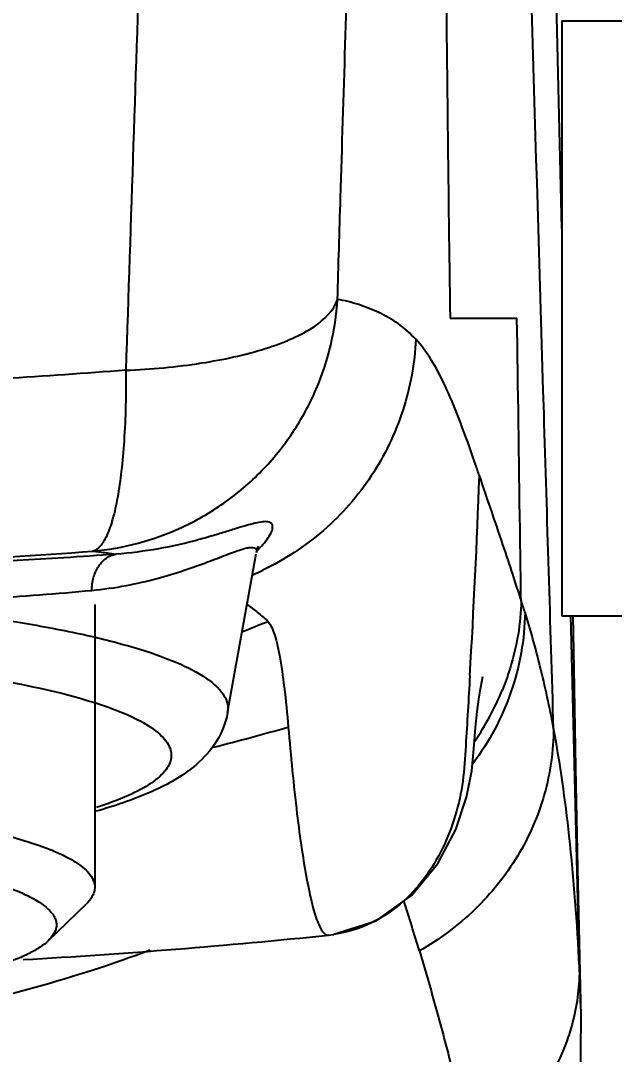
# Model space of a CAD drawing. Header units: millimetres. Extents: x 3817 to 4149, y 28263 to 28669.
# Drawn here: x 4091.64 to 4107.09, y 28547.47 to 28574.37 of the extents above; entities that cross this region are included whole.
import ezdxf

# ---------------------------------------------------------------- set-up
doc = ezdxf.new("R2010")
doc.units = ezdxf.units.MM
doc.styles.get("Standard").update_dxf_attribs({"font": ''})
doc.styles.get('Standard').set_extended_font_data('SimSun')
doc.dimstyles.new('副本 ISO-25-2bei', dxfattribs={"dimscale": 1.7, "dimtxt": 5, "dimasz": 5, "dimexe": 0.5, "dimexo": 0.625, "dimgap": 1, "dimtad": 1, "dimlfac": 0.0393, "dimdsep": 46, "dimtxsty": 'Standard', "dimcen": 2.5, "dimclrd": 1, "dimclre": 1, "dimclrt": 3, "dimadec": 0, "dimazin": 0, "dimtfac": 1, "dimtmove": 0, "dimatfit": 3, "dimfxl": 0, "dimarcsym": 0})

# ---------------------------------------------------------------- blocks, each defined once
blk = doc.blocks.new('*D6')
at = {"color": 1, "lineweight": -2, "transparency": 16777216}
for p, q in [((4082.649, 28634.732), (4148.416, 28634.732)), ((4147.566, 28626.232), (4147.566, 28516.056)), ((4108.126, 28507.556), (4148.416, 28507.556))]:
    blk.add_line(p, q, dxfattribs=at)
at = {"color": 1, "transparency": 16777216}
for points in [[(4146.149, 28626.232), (4148.982, 28626.232), (4147.566, 28634.732)], [(4146.149, 28516.056), (4148.982, 28516.056), (4147.566, 28507.556)]]:
    blk.add_solid(points, dxfattribs=at)
at = {"layer": 'Defpoints', "color": 0, "transparency": 16777216}
for p in [(4081.586, 28634.732), (4107.064, 28507.556), (4147.566, 28507.556)]:
    blk.add_point(p, dxfattribs=at)
at = {"color": 3, "transparency": 16777216, "insert": (4141.616, 28571.144), "char_height": 8.5, "attachment_point": 5, "rotation": 90, "bg_fill": 3, "box_fill_scale": 1.1, "bg_fill_color": 256, "bg_fill_true_color": 13158600, "bg_fill_transparency": 0}
blk.add_mtext('127.2', dxfattribs=at)

msp = doc.modelspace()

# ---------------------------------------------------------------- linework, layer by layer
for points in [[(4105.727, 28568.952), (4105.727, 28568.952), (4105.316, 28586.243), (4105.316, 28586.243)], [(4094.77, 28576.995), (4094.64, 28573.087), (4094.51, 28569.177), (4094.381, 28565.269)], [(4105.727, 28574.365), (4105.727, 28574.365), (4116.919, 28574.365), (4116.919, 28574.365)], [(4105.727, 28574.365), (4105.727, 28574.365), (4105.727, 28558.881), (4105.727, 28558.881)], [(4102.819, 28566.622), (4102.819, 28566.622), (4104.56, 28566.622), (4104.56, 28566.622)], [(4103.335, 28557.32), (4103.436, 28559.052), (4103.518, 28560.784), (4103.582, 28562.517)], [(4084.836, 28560.118), (4087.734, 28560.191), (4090.63, 28560.339), (4093.521, 28560.562)], [(4097.779, 28560.525), (4097.779, 28560.525), (4097.799, 28560.609), (4097.799, 28560.609)], [(4097.798, 28560.573), (4097.82, 28560.595), (4097.84, 28560.615), (4097.862, 28560.638)], [(4097.799, 28560.609), (4097.799, 28560.609), (4097.833, 28560.691), (4097.833, 28560.691)], [(4097.862, 28560.638), (4097.877, 28560.653), (4097.893, 28560.671), (4097.908, 28560.687)], [(4097.03, 28556.361), (4097.03, 28556.361), (4097.773, 28560.491), (4097.773, 28560.491)], [(4097.779, 28560.525), (4097.779, 28560.525), (4097.779, 28560.524), (4097.779, 28560.524)], [(4097.693, 28559.948), (4097.777, 28559.985), (4097.86, 28560.023), (4097.942, 28560.062)], [(4104.769, 28558.962), (4104.735, 28559.066), (4104.701, 28559.171), (4104.666, 28559.276)], [(4093.573, 28559.169), (4093.573, 28559.169), (4093.573, 28551.815), (4093.573, 28551.815)], [(4097.414, 28558.467), (4097.635, 28558.555), (4097.856, 28558.643), (4098.076, 28558.733)], [(4105.727, 28558.881), (4105.727, 28558.881), (4116.919, 28558.881), (4116.919, 28558.881)], [(4106.184, 28549.744), (4106.184, 28549.744), (4105.966, 28558.886), (4105.966, 28558.886)], [(4103.46, 28555.612), (4103.746, 28556.031), (4103.987, 28556.479), (4104.179, 28556.948)], [(4096.665, 28555.456), (4097.314, 28555.623), (4097.962, 28555.798), (4098.608, 28555.982)], [(4106.227, 28548.455), (4106.227, 28548.455), (4106.146, 28552.314), (4106.146, 28552.314)], [(4102.021, 28550.159), (4101.888, 28550.596), (4101.753, 28551.031), (4101.614, 28551.466)], [(4092.364, 28550.426), (4092.364, 28550.426), (4093.344, 28551.37), (4093.344, 28551.37)], [(4100.754, 28550.878), (4100.452, 28550.735), (4100.126, 28550.636), (4099.797, 28550.588)], [(4091.713, 28549.931), (4094.364, 28550.083), (4097.01, 28550.296), (4099.652, 28550.567)], [(4099.647, 28550.569), (4099.647, 28550.569), (4099.797, 28550.588), (4099.797, 28550.588)], [(4099.797, 28550.588), (4099.797, 28550.588), (4099.795, 28550.588), (4099.795, 28550.588)], [(4106.223, 28548.656), (4106.223, 28548.656), (4106.184, 28549.744), (4106.184, 28549.744)]]:
    msp.add_open_spline(points, degree=3)
for points, knots in [([(4105.513, 28555.945), (4105.43, 28558.676), (4105.347, 28561.406), (4105.264, 28564.137), (4105.264, 28564.137), (4105.069, 28570.558), (4104.875, 28576.979), (4104.681, 28583.4)], [0, 0, 0, 0, 0.5, 0.5, 0.5, 0.5, 1, 1, 1, 1]), ([(4102.648, 28580.32), (4102.663, 28579.178), (4102.678, 28578.036), (4102.693, 28576.896), (4102.693, 28576.896), (4102.707, 28575.754), (4102.721, 28574.612), (4102.735, 28573.471), (4102.735, 28573.471), (4102.741, 28572.901), (4102.748, 28572.33), (4102.754, 28571.759), (4102.754, 28571.759), (4102.76, 28571.189), (4102.766, 28570.617), (4102.774, 28570.047), (4102.774, 28570.047), (4102.78, 28569.477), (4102.786, 28568.905), (4102.795, 28568.335), (4102.795, 28568.335), (4102.803, 28567.765), (4102.814, 28567.193), (4102.818, 28566.623)], [0, 0, 0, 0, 0.166667, 0.166667, 0.166667, 0.166667, 0.333333, 0.333333, 0.333333, 0.333333, 0.5, 0.5, 0.5, 0.5, 0.666667, 0.666667, 0.666667, 0.666667, 0.833333, 0.833333, 0.833333, 0.833333, 1, 1, 1, 1]), ([(4099.889, 28567.109), (4099.916, 28567.993), (4099.942, 28568.878), (4099.969, 28569.762), (4099.969, 28569.762), (4100.05, 28572.412), (4100.132, 28575.06), (4100.215, 28577.709)], [0, 0, 0, 0, 0.5, 0.5, 0.5, 0.5, 1, 1, 1, 1]), ([(4093.521, 28560.562), (4094.315, 28560.631), (4095.104, 28560.84), (4095.831, 28561.175), (4095.831, 28561.175), (4096.216, 28561.353), (4096.585, 28561.566), (4096.931, 28561.811), (4096.931, 28561.811), (4097.284, 28562.06), (4097.615, 28562.34), (4097.915, 28562.65), (4097.915, 28562.65), (4098.217, 28562.96), (4098.489, 28563.298), (4098.728, 28563.657), (4098.728, 28563.657), (4098.963, 28564.011), (4099.167, 28564.385), (4099.334, 28564.776), (4099.334, 28564.776), (4099.65, 28565.514), (4099.84, 28566.311), (4099.889, 28567.109)], [0, 0, 0, 0, 0.166667, 0.166667, 0.166667, 0.166667, 0.333333, 0.333333, 0.333333, 0.333333, 0.5, 0.5, 0.5, 0.5, 0.666667, 0.666667, 0.666667, 0.666667, 0.833333, 0.833333, 0.833333, 0.833333, 1, 1, 1, 1]), ([(4098.011, 28565.833), (4098.254, 28565.91), (4098.495, 28565.999), (4098.726, 28566.103), (4098.726, 28566.103), (4098.92, 28566.191), (4099.106, 28566.288), (4099.287, 28566.411), (4099.287, 28566.411), (4099.546, 28566.589), (4099.794, 28566.817), (4099.889, 28567.109)], [0, 0, 0, 0, 0.333333, 0.333333, 0.333333, 0.333333, 0.666667, 0.666667, 0.666667, 0.666667, 1, 1, 1, 1]), ([(4101.925, 28566.076), (4101.786, 28566.225), (4101.633, 28566.362), (4101.467, 28566.481), (4101.467, 28566.481), (4101.311, 28566.592), (4101.143, 28566.687), (4100.969, 28566.768), (4100.969, 28566.768), (4100.883, 28566.808), (4100.796, 28566.845), (4100.709, 28566.879), (4100.709, 28566.879), (4100.62, 28566.914), (4100.531, 28566.946), (4100.442, 28566.976), (4100.442, 28566.976), (4100.261, 28567.035), (4100.077, 28567.083), (4099.889, 28567.109)], [0, 0, 0, 0, 0.2, 0.2, 0.2, 0.2, 0.4, 0.4, 0.4, 0.4, 0.6, 0.6, 0.6, 0.6, 0.8, 0.8, 0.8, 0.8, 1, 1, 1, 1]), ([(4104.666, 28559.276), (4104.658, 28559.896), (4104.649, 28560.516), (4104.64, 28561.137), (4104.64, 28561.137), (4104.613, 28562.966), (4104.588, 28564.794), (4104.56, 28566.623)], [0, 0, 0, 0, 0.5, 0.5, 0.5, 0.5, 1, 1, 1, 1]), ([(4101.926, 28566.077), (4101.899, 28565.448), (4101.782, 28564.821), (4101.587, 28564.22), (4101.587, 28564.22), (4101.391, 28563.619), (4101.115, 28563.046), (4100.767, 28562.518), (4100.767, 28562.518), (4100.419, 28561.992), (4099.999, 28561.514), (4099.522, 28561.1), (4099.522, 28561.1), (4099.044, 28560.685), (4098.509, 28560.334), (4097.942, 28560.062)], [0, 0, 0, 0, 0.25, 0.25, 0.25, 0.25, 0.5, 0.5, 0.5, 0.5, 0.75, 0.75, 0.75, 0.75, 1, 1, 1, 1]), ([(4103.194, 28563.625), (4103.022, 28564.096), (4102.84, 28564.564), (4102.618, 28565.013), (4102.618, 28565.013), (4102.518, 28565.213), (4102.412, 28565.409), (4102.29, 28565.597), (4102.29, 28565.597), (4102.182, 28565.766), (4102.062, 28565.928), (4101.926, 28566.076)], [0, 0, 0, 0, 0.333333, 0.333333, 0.333333, 0.333333, 0.666667, 0.666667, 0.666667, 0.666667, 1, 1, 1, 1]), ([(4094.381, 28565.269), (4095.04, 28565.296), (4095.698, 28565.356), (4096.351, 28565.457), (4096.351, 28565.457), (4096.912, 28565.544), (4097.47, 28565.662), (4098.011, 28565.833)], [0, 0, 0, 0, 0.5, 0.5, 0.5, 0.5, 1, 1, 1, 1]), ([(4094.381, 28565.269), (4093.326, 28565.186), (4092.269, 28565.114), (4091.212, 28565.049), (4091.212, 28565.049), (4089.613, 28564.951), (4088.013, 28564.871), (4086.411, 28564.817), (4086.411, 28564.817), (4084.802, 28564.763), (4083.192, 28564.734), (4081.582, 28564.732)], [0, 0, 0, 0, 0.333333, 0.333333, 0.333333, 0.333333, 0.666667, 0.666667, 0.666667, 0.666667, 1, 1, 1, 1]), ([(4094.381, 28565.269), (4094.386, 28564.655), (4094.375, 28564.041), (4094.334, 28563.429), (4094.334, 28563.429), (4094.317, 28563.165), (4094.294, 28562.9), (4094.263, 28562.636), (4094.263, 28562.636), (4094.237, 28562.408), (4094.205, 28562.179), (4094.164, 28561.952), (4094.164, 28561.952), (4094.129, 28561.763), (4094.088, 28561.577), (4094.036, 28561.392), (4094.036, 28561.392), (4093.994, 28561.247), (4093.947, 28561.104), (4093.884, 28560.967), (4093.884, 28560.967), (4093.859, 28560.913), (4093.831, 28560.86), (4093.8, 28560.809), (4093.8, 28560.809), (4093.773, 28560.767), (4093.744, 28560.726), (4093.71, 28560.688), (4093.71, 28560.688), (4093.659, 28560.631), (4093.594, 28560.581), (4093.521, 28560.562)], [0, 0, 0, 0, 0.125, 0.125, 0.125, 0.125, 0.25, 0.25, 0.25, 0.25, 0.375, 0.375, 0.375, 0.375, 0.5, 0.5, 0.5, 0.5, 0.625, 0.625, 0.625, 0.625, 0.75, 0.75, 0.75, 0.75, 0.875, 0.875, 0.875, 0.875, 1, 1, 1, 1]), ([(4103.582, 28562.517), (4103.549, 28562.617), (4103.516, 28562.716), (4103.482, 28562.816), (4103.482, 28562.816), (4103.391, 28563.087), (4103.296, 28563.358), (4103.193, 28563.625)], [0, 0, 0, 0, 0.5, 0.5, 0.5, 0.5, 1, 1, 1, 1]), ([(4104.48, 28559.873), (4104.4, 28560.119), (4104.318, 28560.364), (4104.235, 28560.608), (4104.235, 28560.608), (4104.02, 28561.248), (4103.801, 28561.886), (4103.583, 28562.525)], [0, 0, 0, 0, 0.5, 0.5, 0.5, 0.5, 1, 1, 1, 1]), ([(4097.908, 28560.687), (4097.963, 28560.747), (4098.015, 28560.809), (4098.062, 28560.875), (4098.062, 28560.875), (4098.099, 28560.926), (4098.133, 28560.98), (4098.16, 28561.036), (4098.16, 28561.036), (4098.18, 28561.076), (4098.196, 28561.119), (4098.2, 28561.165), (4098.2, 28561.165), (4098.204, 28561.198), (4098.201, 28561.232), (4098.185, 28561.259), (4098.185, 28561.259), (4098.169, 28561.285), (4098.141, 28561.304), (4098.111, 28561.314), (4098.111, 28561.314), (4098.069, 28561.329), (4098.025, 28561.33), (4097.982, 28561.327), (4097.982, 28561.327), (4097.92, 28561.323), (4097.86, 28561.313), (4097.799, 28561.301), (4097.799, 28561.301), (4097.721, 28561.284), (4097.644, 28561.264), (4097.569, 28561.242), (4097.569, 28561.242), (4097.475, 28561.216), (4097.382, 28561.188), (4097.289, 28561.159), (4097.289, 28561.159), (4097.181, 28561.125), (4097.072, 28561.091), (4096.964, 28561.058), (4096.964, 28561.058), (4096.841, 28561.02), (4096.718, 28560.983), (4096.594, 28560.947), (4096.594, 28560.947), (4096.457, 28560.907), (4096.319, 28560.869), (4096.181, 28560.832), (4096.181, 28560.832), (4095.867, 28560.75), (4095.55, 28560.678), (4095.231, 28560.622), (4095.231, 28560.622), (4094.864, 28560.556), (4094.495, 28560.509), (4094.125, 28560.483)], [0, 0, 0, 0, 0.071429, 0.071429, 0.071429, 0.071429, 0.142857, 0.142857, 0.142857, 0.142857, 0.214286, 0.214286, 0.214286, 0.214286, 0.285714, 0.285714, 0.285714, 0.285714, 0.357143, 0.357143, 0.357143, 0.357143, 0.428571, 0.428571, 0.428571, 0.428571, 0.5, 0.5, 0.5, 0.5, 0.571429, 0.571429, 0.571429, 0.571429, 0.642857, 0.642857, 0.642857, 0.642857, 0.714286, 0.714286, 0.714286, 0.714286, 0.785714, 0.785714, 0.785714, 0.785714, 0.857143, 0.857143, 0.857143, 0.857143, 0.928571, 0.928571, 0.928571, 0.928571, 1, 1, 1, 1]), ([(4093.496, 28559.54), (4093.795, 28559.568), (4094.095, 28559.611), (4094.391, 28559.667), (4094.391, 28559.667), (4094.661, 28559.718), (4094.93, 28559.779), (4095.196, 28559.85), (4095.196, 28559.85), (4095.434, 28559.915), (4095.67, 28559.986), (4095.903, 28560.064), (4095.903, 28560.064), (4096.106, 28560.131), (4096.307, 28560.204), (4096.508, 28560.279), (4096.508, 28560.279), (4096.673, 28560.342), (4096.838, 28560.405), (4097.003, 28560.468), (4097.003, 28560.468), (4097.071, 28560.494), (4097.14, 28560.52), (4097.208, 28560.545), (4097.208, 28560.545), (4097.266, 28560.565), (4097.324, 28560.586), (4097.384, 28560.604), (4097.384, 28560.604), (4097.432, 28560.619), (4097.48, 28560.633), (4097.53, 28560.643), (4097.53, 28560.643), (4097.566, 28560.651), (4097.605, 28560.658), (4097.643, 28560.659), (4097.643, 28560.659), (4097.671, 28560.66), (4097.699, 28560.658), (4097.724, 28560.646), (4097.724, 28560.646), (4097.743, 28560.638), (4097.76, 28560.626), (4097.771, 28560.608)], [0, 0, 0, 0, 0.090909, 0.090909, 0.090909, 0.090909, 0.181818, 0.181818, 0.181818, 0.181818, 0.272727, 0.272727, 0.272727, 0.272727, 0.363636, 0.363636, 0.363636, 0.363636, 0.454545, 0.454545, 0.454545, 0.454545, 0.545455, 0.545455, 0.545455, 0.545455, 0.636364, 0.636364, 0.636364, 0.636364, 0.727273, 0.727273, 0.727273, 0.727273, 0.818182, 0.818182, 0.818182, 0.818182, 0.909091, 0.909091, 0.909091, 0.909091, 1, 1, 1, 1]), ([(4093.52, 28560.562), (4093.573, 28560.556), (4093.625, 28560.55), (4093.679, 28560.543), (4093.679, 28560.543), (4093.827, 28560.525), (4093.976, 28560.505), (4094.124, 28560.481)], [0, 0, 0, 0, 0.5, 0.5, 0.5, 0.5, 1, 1, 1, 1]), ([(4097.771, 28560.608), (4097.774, 28560.602), (4097.776, 28560.597), (4097.778, 28560.591), (4097.778, 28560.591), (4097.784, 28560.57), (4097.783, 28560.547), (4097.779, 28560.526)], [0, 0, 0, 0, 0.5, 0.5, 0.5, 0.5, 1, 1, 1, 1]), ([(4094.124, 28560.483), (4093.672, 28560.448), (4093.221, 28560.416), (4092.769, 28560.389), (4092.769, 28560.389), (4091.146, 28560.285), (4089.52, 28560.221), (4087.894, 28560.177)], [0, 0, 0, 0, 0.5, 0.5, 0.5, 0.5, 1, 1, 1, 1]), ([(4093.496, 28559.54), (4093.496, 28559.654), (4093.511, 28559.769), (4093.542, 28559.88), (4093.542, 28559.88), (4093.572, 28559.984), (4093.615, 28560.083), (4093.674, 28560.172), (4093.674, 28560.172), (4093.729, 28560.253), (4093.795, 28560.326), (4093.877, 28560.382), (4093.877, 28560.382), (4093.95, 28560.433), (4094.036, 28560.469), (4094.124, 28560.483)], [0, 0, 0, 0, 0.25, 0.25, 0.25, 0.25, 0.5, 0.5, 0.5, 0.5, 0.75, 0.75, 0.75, 0.75, 1, 1, 1, 1]), ([(4104.671, 28559.276), (4104.655, 28559.326), (4104.639, 28559.376), (4104.622, 28559.427), (4104.622, 28559.427), (4104.575, 28559.575), (4104.528, 28559.724), (4104.48, 28559.872)], [0, 0, 0, 0, 0.5, 0.5, 0.5, 0.5, 1, 1, 1, 1]), ([(4087.571, 28559.18), (4088.64, 28559.215), (4089.708, 28559.265), (4090.775, 28559.331), (4090.775, 28559.331), (4091.683, 28559.387), (4092.59, 28559.454), (4093.496, 28559.54)], [0, 0, 0, 0, 0.5, 0.5, 0.5, 0.5, 1, 1, 1, 1]), ([(4104.671, 28559.276), (4104.658, 28558.681), (4104.557, 28558.084), (4104.381, 28557.513), (4104.381, 28557.513), (4104.322, 28557.323), (4104.254, 28557.134), (4104.179, 28556.948)], [0, 0, 0, 0, 0.5, 0.5, 0.5, 0.5, 1, 1, 1, 1]), ([(4087.571, 28559.18), (4088.263, 28559.125), (4088.955, 28559.058), (4089.645, 28558.977), (4089.645, 28558.977), (4090.277, 28558.904), (4090.908, 28558.818), (4091.536, 28558.718), (4091.536, 28558.718), (4092.094, 28558.628), (4092.649, 28558.527), (4093.2, 28558.407), (4093.2, 28558.407), (4093.671, 28558.304), (4094.139, 28558.189), (4094.601, 28558.052), (4094.601, 28558.052), (4094.975, 28557.94), (4095.346, 28557.814), (4095.706, 28557.66), (4095.706, 28557.66), (4095.978, 28557.543), (4096.246, 28557.411), (4096.489, 28557.241), (4096.489, 28557.241), (4096.583, 28557.176), (4096.673, 28557.105), (4096.755, 28557.025), (4096.755, 28557.025), (4096.823, 28556.958), (4096.884, 28556.887), (4096.935, 28556.806), (4096.935, 28556.806), (4096.977, 28556.737), (4097.009, 28556.662), (4097.026, 28556.584), (4097.026, 28556.584), (4097.042, 28556.51), (4097.043, 28556.434), (4097.03, 28556.361)], [0, 0, 0, 0, 0.1, 0.1, 0.1, 0.1, 0.2, 0.2, 0.2, 0.2, 0.3, 0.3, 0.3, 0.3, 0.4, 0.4, 0.4, 0.4, 0.5, 0.5, 0.5, 0.5, 0.6, 0.6, 0.6, 0.6, 0.7, 0.7, 0.7, 0.7, 0.8, 0.8, 0.8, 0.8, 0.9, 0.9, 0.9, 0.9, 1, 1, 1, 1]), ([(4097.536, 28559.169), (4097.629, 28559.102), (4097.721, 28559.035), (4097.811, 28558.964), (4097.811, 28558.964), (4097.857, 28558.927), (4097.902, 28558.89), (4097.947, 28558.853), (4097.947, 28558.853), (4097.993, 28558.814), (4098.039, 28558.776), (4098.082, 28558.734)], [0, 0, 0, 0, 0.333333, 0.333333, 0.333333, 0.333333, 0.666667, 0.666667, 0.666667, 0.666667, 1, 1, 1, 1]), ([(4104.769, 28558.962), (4104.758, 28558.263), (4104.633, 28557.563), (4104.404, 28556.898), (4104.404, 28556.898), (4104.173, 28556.227), (4103.834, 28555.594), (4103.412, 28555.029)], [0, 0, 0, 0, 0.5, 0.5, 0.5, 0.5, 1, 1, 1, 1]), ([(4105.513, 28555.944), (4105.412, 28556.493), (4105.293, 28557.038), (4105.159, 28557.58), (4105.159, 28557.58), (4105.043, 28558.044), (4104.916, 28558.505), (4104.769, 28558.961)], [0, 0, 0, 0, 0.5, 0.5, 0.5, 0.5, 1, 1, 1, 1]), ([(4098.076, 28558.733), (4098.11, 28558.701), (4098.135, 28558.661), (4098.156, 28558.62), (4098.156, 28558.62), (4098.188, 28558.56), (4098.213, 28558.497), (4098.235, 28558.434), (4098.235, 28558.434), (4098.264, 28558.348), (4098.288, 28558.262), (4098.309, 28558.175), (4098.309, 28558.175), (4098.336, 28558.068), (4098.358, 28557.96), (4098.378, 28557.851), (4098.378, 28557.851), (4098.429, 28557.577), (4098.467, 28557.3), (4098.501, 28557.023), (4098.501, 28557.023), (4098.544, 28556.676), (4098.58, 28556.33), (4098.608, 28555.982)], [0, 0, 0, 0, 0.166667, 0.166667, 0.166667, 0.166667, 0.333333, 0.333333, 0.333333, 0.333333, 0.5, 0.5, 0.5, 0.5, 0.666667, 0.666667, 0.666667, 0.666667, 0.833333, 0.833333, 0.833333, 0.833333, 1, 1, 1, 1]), ([(4106.146, 28552.314), (4106.146, 28552.314), (4106.094, 28554.922), (4106.094, 28554.922), (4106.094, 28554.922), (4106.094, 28554.922), (4106.046, 28557.508), (4106.046, 28557.508), (4106.046, 28557.508), (4106.046, 28557.508), (4106.021, 28558.881), (4106.021, 28558.881)], [0, 0, 0, 0, 0.333333, 0.333333, 0.333333, 0.333333, 0.666667, 0.666667, 0.666667, 0.666667, 1, 1, 1, 1]), ([(4081.582, 28557.913), (4082.794, 28557.913), (4084.007, 28557.884), (4085.217, 28557.822), (4085.217, 28557.822), (4085.798, 28557.792), (4086.378, 28557.754), (4086.956, 28557.708), (4086.956, 28557.708), (4087.506, 28557.665), (4088.055, 28557.614), (4088.603, 28557.552), (4088.603, 28557.552), (4089.113, 28557.496), (4089.621, 28557.432), (4090.128, 28557.357), (4090.128, 28557.357), (4090.589, 28557.29), (4091.048, 28557.213), (4091.506, 28557.126), (4091.506, 28557.126), (4091.91, 28557.048), (4092.312, 28556.96), (4092.711, 28556.861), (4092.711, 28556.861), (4093.053, 28556.775), (4093.391, 28556.679), (4093.725, 28556.569), (4093.725, 28556.569), (4093.998, 28556.477), (4094.267, 28556.375), (4094.529, 28556.254), (4094.529, 28556.254), (4094.731, 28556.159), (4094.929, 28556.053), (4095.11, 28555.92), (4095.11, 28555.92), (4095.18, 28555.868), (4095.249, 28555.811), (4095.313, 28555.75), (4095.313, 28555.75), (4095.366, 28555.697), (4095.414, 28555.639), (4095.455, 28555.577), (4095.455, 28555.577), (4095.491, 28555.522), (4095.521, 28555.464), (4095.539, 28555.402), (4095.539, 28555.402), (4095.557, 28555.345), (4095.565, 28555.285), (4095.563, 28555.227), (4095.563, 28555.227), (4095.56, 28555.166), (4095.547, 28555.107), (4095.525, 28555.051), (4095.525, 28555.051), (4095.501, 28554.989), (4095.468, 28554.93), (4095.428, 28554.877), (4095.428, 28554.877), (4095.381, 28554.814), (4095.328, 28554.757), (4095.271, 28554.704), (4095.271, 28554.704), (4095.203, 28554.642), (4095.13, 28554.586), (4095.054, 28554.533), (4095.054, 28554.533), (4094.864, 28554.403), (4094.658, 28554.297), (4094.448, 28554.203), (4094.448, 28554.203), (4094.178, 28554.082), (4093.9, 28553.98), (4093.619, 28553.89)], [0, 0, 0, 0, 0.052632, 0.052632, 0.052632, 0.052632, 0.105263, 0.105263, 0.105263, 0.105263, 0.157895, 0.157895, 0.157895, 0.157895, 0.210526, 0.210526, 0.210526, 0.210526, 0.263158, 0.263158, 0.263158, 0.263158, 0.315789, 0.315789, 0.315789, 0.315789, 0.368421, 0.368421, 0.368421, 0.368421, 0.421053, 0.421053, 0.421053, 0.421053, 0.473684, 0.473684, 0.473684, 0.473684, 0.526316, 0.526316, 0.526316, 0.526316, 0.578947, 0.578947, 0.578947, 0.578947, 0.631579, 0.631579, 0.631579, 0.631579, 0.684211, 0.684211, 0.684211, 0.684211, 0.736842, 0.736842, 0.736842, 0.736842, 0.789474, 0.789474, 0.789474, 0.789474, 0.842105, 0.842105, 0.842105, 0.842105, 0.894737, 0.894737, 0.894737, 0.894737, 0.947368, 0.947368, 0.947368, 0.947368, 1, 1, 1, 1]), ([(4103.335, 28557.32), (4103.317, 28557.016), (4103.3, 28556.71), (4103.281, 28556.405), (4103.281, 28556.405), (4103.263, 28556.1), (4103.243, 28555.795), (4103.226, 28555.49), (4103.226, 28555.49), (4103.208, 28555.185), (4103.191, 28554.879), (4103.149, 28554.576), (4103.149, 28554.576), (4103.108, 28554.274), (4103.041, 28553.974), (4102.953, 28553.682), (4102.953, 28553.682), (4102.865, 28553.388), (4102.755, 28553.102), (4102.622, 28552.827), (4102.622, 28552.827), (4102.487, 28552.553), (4102.328, 28552.29), (4102.145, 28552.046), (4102.145, 28552.046), (4101.961, 28551.8), (4101.753, 28551.575), (4101.519, 28551.377), (4101.519, 28551.377), (4101.286, 28551.179), (4101.029, 28551.01), (4100.754, 28550.878)], [0, 0, 0, 0, 0.125, 0.125, 0.125, 0.125, 0.25, 0.25, 0.25, 0.25, 0.375, 0.375, 0.375, 0.375, 0.5, 0.5, 0.5, 0.5, 0.625, 0.625, 0.625, 0.625, 0.75, 0.75, 0.75, 0.75, 0.875, 0.875, 0.875, 0.875, 1, 1, 1, 1]), ([(4099.794, 28550.59), (4099.794, 28550.59), (4100.893, 28550.941), (4100.893, 28550.941), (4100.893, 28550.941), (4100.893, 28550.941), (4101.813, 28551.601), (4101.813, 28551.601), (4101.813, 28551.601), (4101.813, 28551.601), (4102.499, 28552.43), (4102.499, 28552.43), (4102.499, 28552.43), (4102.499, 28552.43), (4102.966, 28553.315), (4102.966, 28553.315), (4102.966, 28553.315), (4102.966, 28553.315), (4103.249, 28554.16), (4103.249, 28554.16), (4103.249, 28554.16), (4103.249, 28554.16), (4103.384, 28554.848), (4103.384, 28554.848), (4103.384, 28554.848), (4103.384, 28554.848), (4103.438, 28555.414), (4103.438, 28555.414), (4103.438, 28555.414), (4103.438, 28555.414), (4103.484, 28555.968), (4103.484, 28555.968), (4103.484, 28555.968), (4103.484, 28555.968), (4103.528, 28556.388), (4103.528, 28556.388), (4103.528, 28556.388), (4103.528, 28556.388), (4103.57, 28556.71), (4103.57, 28556.71), (4103.57, 28556.71), (4103.57, 28556.71), (4103.612, 28556.975), (4103.612, 28556.975), (4103.612, 28556.975), (4103.612, 28556.975), (4103.654, 28557.199), (4103.654, 28557.199), (4103.654, 28557.199), (4103.654, 28557.199), (4103.675, 28557.301), (4103.675, 28557.301)], [0, 0, 0, 0, 0.076923, 0.076923, 0.076923, 0.076923, 0.153846, 0.153846, 0.153846, 0.153846, 0.230769, 0.230769, 0.230769, 0.230769, 0.307692, 0.307692, 0.307692, 0.307692, 0.384615, 0.384615, 0.384615, 0.384615, 0.461538, 0.461538, 0.461538, 0.461538, 0.538462, 0.538462, 0.538462, 0.538462, 0.615385, 0.615385, 0.615385, 0.615385, 0.692308, 0.692308, 0.692308, 0.692308, 0.769231, 0.769231, 0.769231, 0.769231, 0.846154, 0.846154, 0.846154, 0.846154, 0.923077, 0.923077, 0.923077, 0.923077, 1, 1, 1, 1]), ([(4097.03, 28556.361), (4096.977, 28556.062), (4096.851, 28555.772), (4096.678, 28555.519), (4096.678, 28555.519), (4096.523, 28555.294), (4096.331, 28555.1), (4096.12, 28554.93)], [0, 0, 0, 0, 0.5, 0.5, 0.5, 0.5, 1, 1, 1, 1]), ([(4098.608, 28555.982), (4098.673, 28555.229), (4098.744, 28554.477), (4098.835, 28553.726), (4098.835, 28553.726), (4098.873, 28553.414), (4098.915, 28553.103), (4098.962, 28552.792), (4098.962, 28552.792), (4099.001, 28552.529), (4099.044, 28552.266), (4099.093, 28552.005), (4099.093, 28552.005), (4099.133, 28551.794), (4099.177, 28551.584), (4099.228, 28551.377), (4099.228, 28551.377), (4099.267, 28551.223), (4099.31, 28551.07), (4099.368, 28550.922), (4099.368, 28550.922), (4099.388, 28550.868), (4099.411, 28550.815), (4099.438, 28550.763), (4099.438, 28550.763), (4099.457, 28550.724), (4099.48, 28550.686), (4099.507, 28550.651), (4099.507, 28550.651), (4099.527, 28550.626), (4099.549, 28550.602), (4099.577, 28550.587), (4099.577, 28550.587), (4099.599, 28550.575), (4099.623, 28550.567), (4099.647, 28550.569)], [0, 0, 0, 0, 0.111111, 0.111111, 0.111111, 0.111111, 0.222222, 0.222222, 0.222222, 0.222222, 0.333333, 0.333333, 0.333333, 0.333333, 0.444444, 0.444444, 0.444444, 0.444444, 0.555556, 0.555556, 0.555556, 0.555556, 0.666667, 0.666667, 0.666667, 0.666667, 0.777778, 0.777778, 0.777778, 0.777778, 0.888889, 0.888889, 0.888889, 0.888889, 1, 1, 1, 1]), ([(4105.513, 28555.944), (4105.512, 28555.366), (4105.429, 28554.788), (4105.271, 28554.23), (4105.271, 28554.23), (4105.112, 28553.666), (4104.876, 28553.125), (4104.573, 28552.624), (4104.573, 28552.624), (4104.266, 28552.116), (4103.892, 28551.65), (4103.464, 28551.236), (4103.464, 28551.236), (4103.03, 28550.818), (4102.543, 28550.455), (4102.021, 28550.159)], [0, 0, 0, 0, 0.25, 0.25, 0.25, 0.25, 0.5, 0.5, 0.5, 0.5, 0.75, 0.75, 0.75, 0.75, 1, 1, 1, 1]), ([(4106.184, 28549.744), (4106.127, 28550.881), (4106.045, 28552.018), (4105.921, 28553.15), (4105.921, 28553.15), (4105.818, 28554.087), (4105.687, 28555.02), (4105.513, 28555.945)], [0, 0, 0, 0, 0.5, 0.5, 0.5, 0.5, 1, 1, 1, 1]), ([(4096.12, 28554.93), (4095.785, 28554.662), (4095.401, 28554.455), (4095.006, 28554.282), (4095.006, 28554.282), (4094.549, 28554.082), (4094.079, 28553.925), (4093.601, 28553.79)], [0, 0, 0, 0, 0.5, 0.5, 0.5, 0.5, 1, 1, 1, 1]), ([(4086.672, 28553.885), (4087.167, 28553.841), (4087.66, 28553.79), (4088.152, 28553.728), (4088.152, 28553.728), (4088.604, 28553.672), (4089.054, 28553.607), (4089.502, 28553.532), (4089.502, 28553.532), (4089.901, 28553.465), (4090.298, 28553.389), (4090.693, 28553.301), (4090.693, 28553.301), (4091.032, 28553.226), (4091.369, 28553.141), (4091.702, 28553.042), (4091.702, 28553.042), (4091.846, 28552.998), (4091.989, 28552.951), (4092.132, 28552.902), (4092.132, 28552.902), (4092.259, 28552.857), (4092.384, 28552.809), (4092.508, 28552.757), (4092.508, 28552.757), (4092.617, 28552.71), (4092.725, 28552.661), (4092.83, 28552.607), (4092.83, 28552.607), (4092.921, 28552.561), (4093.011, 28552.509), (4093.096, 28552.453), (4093.096, 28552.453), (4093.169, 28552.406), (4093.238, 28552.354), (4093.304, 28552.296), (4093.304, 28552.296), (4093.358, 28552.248), (4093.41, 28552.195), (4093.453, 28552.137), (4093.453, 28552.137), (4093.49, 28552.088), (4093.522, 28552.034), (4093.543, 28551.976), (4093.543, 28551.976), (4093.563, 28551.925), (4093.573, 28551.869), (4093.573, 28551.815)], [0, 0, 0, 0, 0.083333, 0.083333, 0.083333, 0.083333, 0.166667, 0.166667, 0.166667, 0.166667, 0.25, 0.25, 0.25, 0.25, 0.333333, 0.333333, 0.333333, 0.333333, 0.416667, 0.416667, 0.416667, 0.416667, 0.5, 0.5, 0.5, 0.5, 0.583333, 0.583333, 0.583333, 0.583333, 0.666667, 0.666667, 0.666667, 0.666667, 0.75, 0.75, 0.75, 0.75, 0.833333, 0.833333, 0.833333, 0.833333, 0.916667, 0.916667, 0.916667, 0.916667, 1, 1, 1, 1]), ([(4083.297, 28552.905), (4084.01, 28552.884), (4084.722, 28552.848), (4085.433, 28552.798), (4085.433, 28552.798), (4086.093, 28552.75), (4086.754, 28552.69), (4087.413, 28552.611), (4087.413, 28552.611), (4087.715, 28552.575), (4088.017, 28552.535), (4088.319, 28552.491), (4088.319, 28552.491), (4088.599, 28552.449), (4088.879, 28552.404), (4089.158, 28552.353), (4089.158, 28552.353), (4089.412, 28552.307), (4089.666, 28552.256), (4089.919, 28552.201), (4089.919, 28552.201), (4090.146, 28552.15), (4090.372, 28552.095), (4090.596, 28552.033), (4090.596, 28552.033), (4090.794, 28551.98), (4090.989, 28551.92), (4091.183, 28551.855), (4091.183, 28551.855), (4091.348, 28551.798), (4091.512, 28551.736), (4091.672, 28551.666), (4091.672, 28551.666), (4091.804, 28551.608), (4091.935, 28551.543), (4092.059, 28551.468), (4092.059, 28551.468), (4092.158, 28551.409), (4092.254, 28551.342), (4092.34, 28551.264), (4092.34, 28551.264), (4092.376, 28551.232), (4092.409, 28551.197), (4092.439, 28551.16), (4092.439, 28551.16), (4092.467, 28551.127), (4092.492, 28551.093), (4092.512, 28551.056), (4092.512, 28551.056), (4092.531, 28551.023), (4092.546, 28550.988), (4092.557, 28550.951), (4092.557, 28550.951), (4092.567, 28550.916), (4092.573, 28550.881), (4092.574, 28550.845), (4092.574, 28550.845), (4092.575, 28550.811), (4092.571, 28550.775), (4092.563, 28550.74), (4092.563, 28550.74), (4092.554, 28550.704), (4092.541, 28550.668), (4092.524, 28550.635), (4092.524, 28550.635), (4092.506, 28550.598), (4092.483, 28550.563), (4092.458, 28550.53), (4092.458, 28550.53), (4092.43, 28550.494), (4092.398, 28550.459), (4092.364, 28550.426)], [0, 0, 0, 0, 0.055556, 0.055556, 0.055556, 0.055556, 0.111111, 0.111111, 0.111111, 0.111111, 0.166667, 0.166667, 0.166667, 0.166667, 0.222222, 0.222222, 0.222222, 0.222222, 0.277778, 0.277778, 0.277778, 0.277778, 0.333333, 0.333333, 0.333333, 0.333333, 0.388889, 0.388889, 0.388889, 0.388889, 0.444444, 0.444444, 0.444444, 0.444444, 0.5, 0.5, 0.5, 0.5, 0.555556, 0.555556, 0.555556, 0.555556, 0.611111, 0.611111, 0.611111, 0.611111, 0.666667, 0.666667, 0.666667, 0.666667, 0.722222, 0.722222, 0.722222, 0.722222, 0.777778, 0.777778, 0.777778, 0.777778, 0.833333, 0.833333, 0.833333, 0.833333, 0.888889, 0.888889, 0.888889, 0.888889, 0.944444, 0.944444, 0.944444, 0.944444, 1, 1, 1, 1]), ([(4093.573, 28551.815), (4093.573, 28551.777), (4093.568, 28551.739), (4093.559, 28551.703), (4093.559, 28551.703), (4093.549, 28551.664), (4093.534, 28551.626), (4093.515, 28551.591), (4093.515, 28551.591), (4093.496, 28551.552), (4093.471, 28551.515), (4093.445, 28551.48), (4093.445, 28551.48), (4093.414, 28551.44), (4093.38, 28551.404), (4093.344, 28551.37)], [0, 0, 0, 0, 0.25, 0.25, 0.25, 0.25, 0.5, 0.5, 0.5, 0.5, 0.75, 0.75, 0.75, 0.75, 1, 1, 1, 1]), ([(4092.364, 28550.426), (4092.299, 28550.363), (4092.227, 28550.308), (4092.151, 28550.258), (4092.151, 28550.258), (4092.06, 28550.197), (4091.963, 28550.143), (4091.866, 28550.093), (4091.866, 28550.093), (4091.75, 28550.035), (4091.631, 28549.983), (4091.51, 28549.933), (4091.51, 28549.933), (4091.37, 28549.878), (4091.229, 28549.828), (4091.086, 28549.781), (4091.086, 28549.781), (4090.925, 28549.727), (4090.762, 28549.679), (4090.598, 28549.635), (4090.598, 28549.635), (4090.416, 28549.585), (4090.233, 28549.539), (4090.048, 28549.496), (4090.048, 28549.496), (4089.629, 28549.4), (4089.205, 28549.319), (4088.779, 28549.249), (4088.779, 28549.249), (4088.293, 28549.169), (4087.804, 28549.101), (4087.314, 28549.045), (4087.314, 28549.045), (4086.775, 28548.981), (4086.234, 28548.931), (4085.692, 28548.889), (4085.692, 28548.889), (4085.116, 28548.845), (4084.537, 28548.811), (4083.959, 28548.787), (4083.959, 28548.787), (4083.36, 28548.761), (4082.761, 28548.745), (4082.16, 28548.74)], [0, 0, 0, 0, 0.090909, 0.090909, 0.090909, 0.090909, 0.181818, 0.181818, 0.181818, 0.181818, 0.272727, 0.272727, 0.272727, 0.272727, 0.363636, 0.363636, 0.363636, 0.363636, 0.454545, 0.454545, 0.454545, 0.454545, 0.545455, 0.545455, 0.545455, 0.545455, 0.636364, 0.636364, 0.636364, 0.636364, 0.727273, 0.727273, 0.727273, 0.727273, 0.818182, 0.818182, 0.818182, 0.818182, 0.909091, 0.909091, 0.909091, 0.909091, 1, 1, 1, 1]), ([(4081.582, 28547.823), (4084.048, 28547.823), (4086.521, 28548.041), (4088.948, 28548.499), (4088.948, 28548.499), (4091.015, 28548.889), (4093.05, 28549.454), (4095.018, 28550.184)], [0, 0, 0, 0, 0.5, 0.5, 0.5, 0.5, 1, 1, 1, 1]), ([(4102.02, 28550.158), (4102.14, 28549.765), (4102.255, 28549.371), (4102.365, 28548.975), (4102.365, 28548.975), (4102.55, 28548.319), (4102.725, 28547.659), (4102.892, 28546.997), (4102.892, 28546.997), (4103.078, 28546.253), (4103.253, 28545.505), (4103.422, 28544.756)], [0, 0, 0, 0, 0.333333, 0.333333, 0.333333, 0.333333, 0.666667, 0.666667, 0.666667, 0.666667, 1, 1, 1, 1]), ([(4106.184, 28549.744), (4106.19, 28549.273), (4106.133, 28548.799), (4106.017, 28548.341), (4106.017, 28548.341), (4105.896, 28547.862), (4105.712, 28547.401), (4105.473, 28546.97), (4105.473, 28546.97), (4105.227, 28546.526), (4104.925, 28546.114), (4104.579, 28545.744), (4104.579, 28545.744), (4104.232, 28545.371), (4103.842, 28545.04), (4103.422, 28544.756)], [0, 0, 0, 0, 0.25, 0.25, 0.25, 0.25, 0.5, 0.5, 0.5, 0.5, 0.75, 0.75, 0.75, 0.75, 1, 1, 1, 1]), ([(4105.869, 28524.57), (4105.869, 28524.57), (4105.903, 28532.095), (4105.903, 28532.095), (4105.903, 28532.095), (4105.903, 28532.095), (4106.03, 28538.429), (4106.03, 28538.429), (4106.03, 28538.429), (4106.03, 28538.429), (4106.191, 28543.977), (4106.191, 28543.977), (4106.191, 28543.977), (4106.191, 28543.977), (4106.227, 28548.454), (4106.227, 28548.454)], [0, 0, 0, 0, 0.25, 0.25, 0.25, 0.25, 0.5, 0.5, 0.5, 0.5, 0.75, 0.75, 0.75, 0.75, 1, 1, 1, 1])]:
    msp.add_open_spline(points, degree=3, knots=knots)

# ---------------------------------------------------------------- next in the draw order: dimensions: what is measured, and where the dimension line sits
dim = msp.add_linear_dim(base=(4147.566, 28507.556), p1=(4081.586, 28634.732), p2=(4107.064, 28507.556), angle=90, dimstyle='副本 ISO-25-2bei', override={"dimdec": 1, "dimlfac": 1, "dimtfill": 1})
dim.commit()
dim.dimension.update_dxf_attribs({"geometry": '*D6', "text_midpoint": (4141.616, 28571.144)})

doc.saveas('drawing.dxf')
